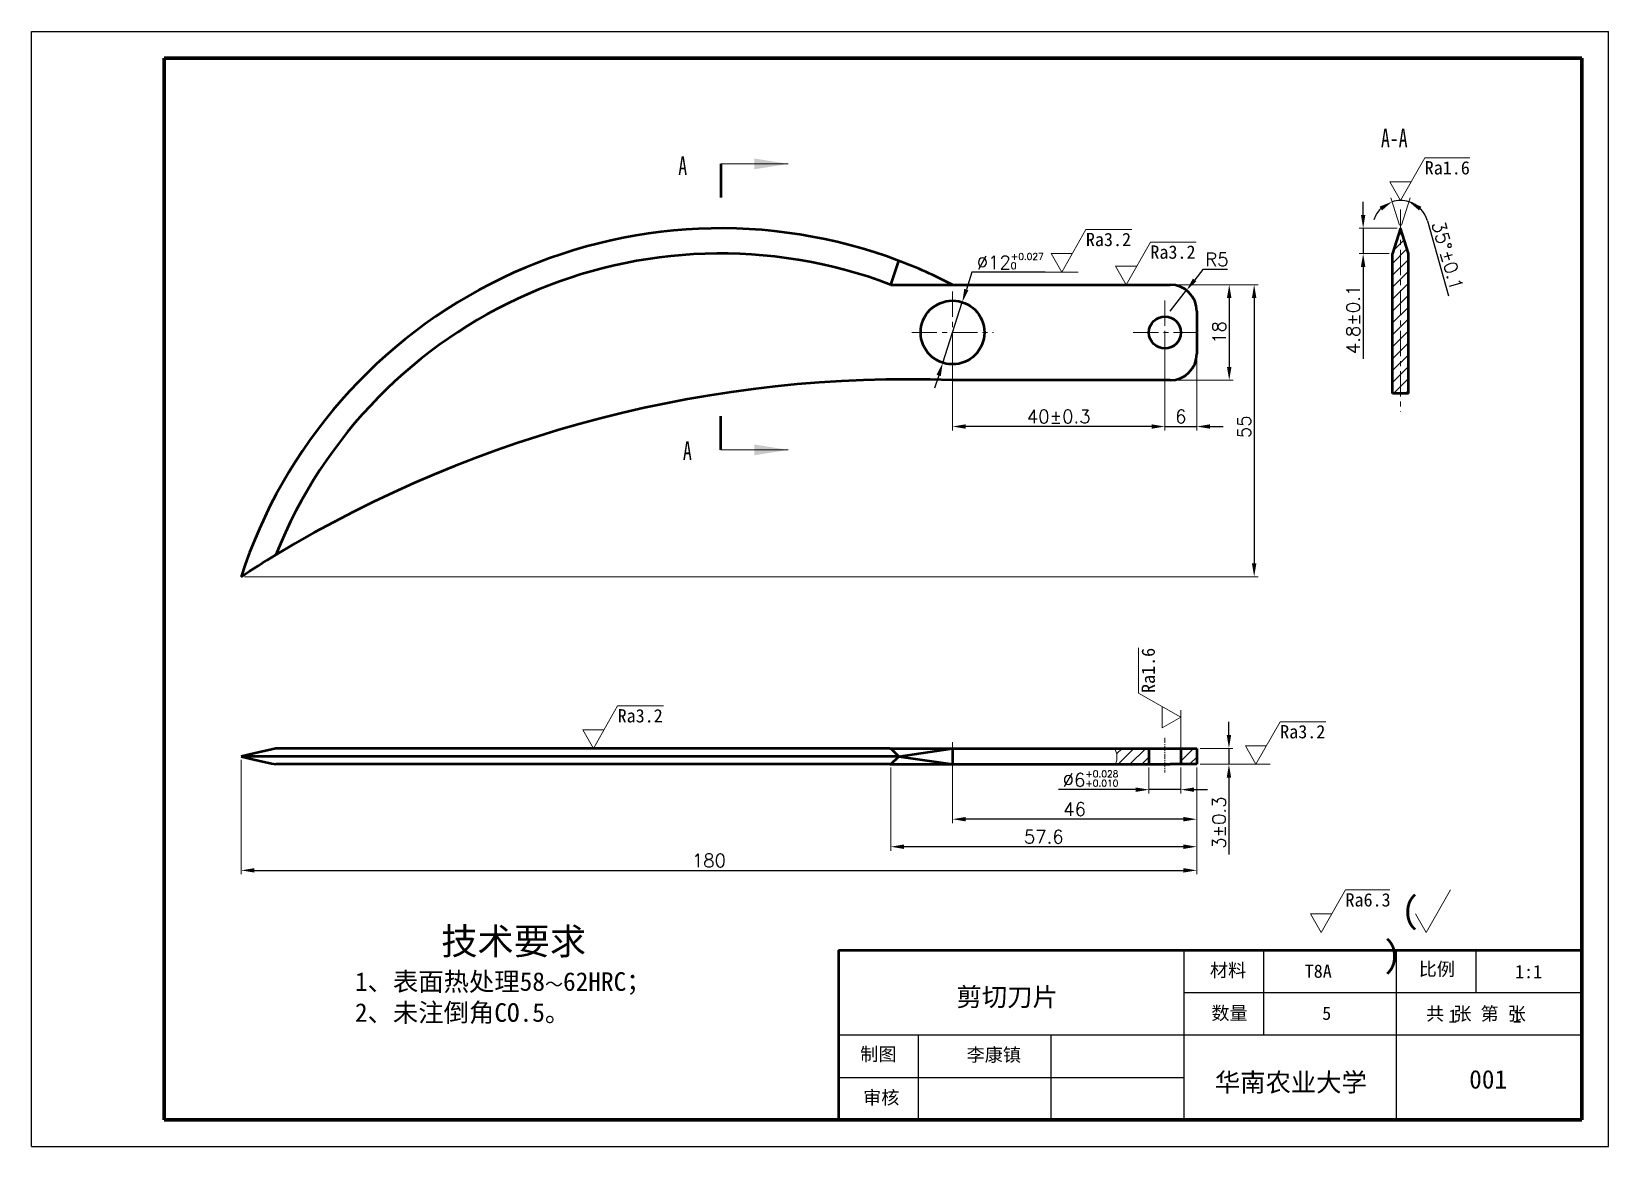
# Model space of a CAD drawing. Header units: millimetres. Extents: x 680 to 977, y 516 to 726.
import ezdxf

# ---------------------------------------------------------------- set-up
doc = ezdxf.new("R2010")
doc.units = ezdxf.units.MM
doc.header["$LTSCALE"] = 0.3
doc.linetypes.add('CENTER', pattern=[50.8, 31.75, -6.35, 6.35, -6.35])
for name, color, linetype, lineweight in [('剖面线', 190, 'Continuous', 18), ('尺寸线', 6, 'Continuous', 18), ('尺寸线 @ 1', 6, 'Continuous', 18), ('文字', 6, 'Continuous', 18), ('文字 @ 1', 6, 'Continuous', 18), ('粗实线', 7, 'Continuous', 50), ('粗实线 @ 1', 7, 'Continuous', 50), ('细实线', 3, 'Continuous', 18), ('细点画线', 1, 'CENTER', 18)]:
    doc.layers.add(name, color=color, linetype=linetype, lineweight=lineweight)
doc.styles.add('SLDTEXTSTYLE5', font='TXT', dxfattribs={"width": 0.7})
doc.styles.add('我的样式', font='romans.shx', dxfattribs={"height": 2.5, "bigfont": 'chineset.shx'})
doc.dimstyles.new('我的样式', dxfattribs={"dimtxt": 2.5, "dimasz": 2.5, "dimexe": 0.75, "dimexo": 0.625, "dimtad": 1, "dimdec": 1, "dimdsep": 46, "dimtxsty": '我的样式', "dimcen": 2.5, "dimclrd": 256, "dimclre": 256, "dimclrt": 256, "dimadec": 0, "dimazin": 0, "dimtp": 0.018, "dimtm": 0.018, "dimtfac": 1, "dimtdec": 1, "dimtmove": 0, "dimatfit": 3, "dimfxl": 1, "dimlwd": 25, "dimlwe": 18, "dimarcsym": 0})

# ---------------------------------------------------------------- blocks, each defined once
blk = doc.blocks.new('*D11')
at = {"layer": 'Defpoints', "color": 0, "transparency": 16777216}
for p in [(894.5, 678.66), (894.5, 660.66), (905.61, 660.66)]:
    blk.add_point(p, dxfattribs=at)
at = {"layer": '尺寸线', "linetype": 'Continuous', "lineweight": 18, "transparency": 16777216}
for p, q in [((895.13, 678.66), (906.36, 678.66)), ((895.13, 660.66), (906.36, 660.66))]:
    blk.add_line(p, q, dxfattribs=at)
at = {"layer": '尺寸线', "linetype": 'Continuous', "lineweight": 25, "transparency": 16777216}
blk.add_line((905.61, 676.16), (905.61, 663.16), dxfattribs=at)
at = {"layer": '尺寸线', "transparency": 16777216}
for points in [[(905.19, 676.16), (906.03, 676.16), (905.61, 678.66)], [(905.19, 663.16), (906.03, 663.16), (905.61, 660.66)]]:
    blk.add_solid(points, dxfattribs=at)
at = {"layer": '尺寸线', "transparency": 16777216, "insert": (903.73, 669.66), "char_height": 2.5, "attachment_point": 5, "rotation": 90, "style": '我的样式'}
blk.add_mtext('18', dxfattribs=at)
blk = doc.blocks.new('*D12')
at = {"layer": 'Defpoints', "color": 0, "transparency": 16777216}
for p in [(894.5, 678.66), (719.5, 623.66), (910.31, 623.66)]:
    blk.add_point(p, dxfattribs=at)
at = {"layer": '尺寸线', "linetype": 'Continuous', "lineweight": 18, "transparency": 16777216}
for p, q in [((895.13, 678.66), (911.06, 678.66)), ((720.13, 623.66), (911.06, 623.66))]:
    blk.add_line(p, q, dxfattribs=at)
at = {"layer": '尺寸线', "linetype": 'Continuous', "lineweight": 25, "transparency": 16777216}
blk.add_line((910.31, 676.16), (910.31, 626.16), dxfattribs=at)
at = {"layer": '尺寸线', "transparency": 16777216}
for points in [[(909.89, 676.16), (910.73, 676.16), (910.31, 678.66)], [(909.89, 626.16), (910.73, 626.16), (910.31, 623.66)]]:
    blk.add_solid(points, dxfattribs=at)
at = {"layer": '尺寸线', "transparency": 16777216, "insert": (908.44, 651.9), "char_height": 2.5, "attachment_point": 5, "rotation": 90, "style": '我的样式'}
blk.add_mtext('55', dxfattribs=at)
blk = doc.blocks.new('*D13')
at = {"layer": 'Defpoints', "color": 0, "transparency": 16777216}
for p in [(719.5, 589.82), (899.5, 588.32), (899.5, 568.35)]:
    blk.add_point(p, dxfattribs=at)
at = {"layer": '尺寸线', "linetype": 'Continuous', "lineweight": 18, "transparency": 16777216}
for p, q in [((719.5, 589.19), (719.5, 567.6)), ((899.5, 587.69), (899.5, 567.6))]:
    blk.add_line(p, q, dxfattribs=at)
at = {"layer": '尺寸线', "linetype": 'Continuous', "lineweight": 25, "transparency": 16777216}
blk.add_line((722, 568.35), (897, 568.35), dxfattribs=at)
at = {"layer": '尺寸线', "transparency": 16777216}
for points in [[(722, 568.76), (722, 567.93), (719.5, 568.35)], [(897, 568.76), (897, 567.93), (899.5, 568.35)]]:
    blk.add_solid(points, dxfattribs=at)
at = {"layer": '尺寸线', "transparency": 16777216, "insert": (807.62, 570.22), "char_height": 2.5, "attachment_point": 5, "style": '我的样式'}
blk.add_mtext('{\\Fromans,chineset|c134;180}', dxfattribs=at)
blk = doc.blocks.new('*D14')
at = {"layer": 'Defpoints', "color": 0, "transparency": 16777216}
for p in [(899.5, 591.32), (899.5, 588.32), (905.56, 588.32)]:
    blk.add_point(p, dxfattribs=at)
at = {"layer": '尺寸线', "linetype": 'Continuous', "lineweight": 25, "transparency": 16777216}
for p, q in [((905.56, 593.82), (905.56, 596.32)), ((905.56, 591.32), (905.56, 588.32)), ((905.56, 585.82), (905.56, 571.35))]:
    blk.add_line(p, q, dxfattribs=at)
at = {"layer": '尺寸线', "linetype": 'Continuous', "lineweight": 18, "transparency": 16777216}
for p, q in [((900.13, 591.32), (906.31, 591.32)), ((900.13, 588.32), (906.31, 588.32))]:
    blk.add_line(p, q, dxfattribs=at)
at = {"layer": '尺寸线', "transparency": 16777216}
for points in [[(905.15, 593.82), (905.98, 593.82), (905.56, 591.32)], [(905.15, 585.82), (905.98, 585.82), (905.56, 588.32)]]:
    blk.add_solid(points, dxfattribs=at)
at = {"layer": '尺寸线', "transparency": 16777216, "insert": (903.69, 577.33), "char_height": 2.5, "attachment_point": 5, "rotation": 90, "style": '我的样式'}
blk.add_mtext('{\\Fromans,chineset|c134;3%%P0.3}', dxfattribs=at)
blk = doc.blocks.new('*D15')
at = {"layer": 'Defpoints', "color": 0, "transparency": 16777216}
for p in [(937.33, 694.51), (937.87, 689.28), (937.87, 689.28), (936.37, 684.52), (939.37, 684.52)]:
    blk.add_point(p, dxfattribs=at)
at = {"layer": '尺寸线', "linetype": 'Continuous', "lineweight": 18, "transparency": 16777216}
for p, q in [((937.68, 689.88), (936.06, 695.01)), ((938.06, 689.88), (939.67, 695.01))]:
    blk.add_line(p, q, dxfattribs=at)
at = {"layer": '尺寸线', "linetype": 'Continuous', "lineweight": 25, "transparency": 16777216}
blk.add_line((942.93, 690.71), (946.91, 676.56), dxfattribs=at)
for start, end in [(135.0043, 162.5086), (72.5, 107.5), (15.7234, 72.5), (17.4914, 44.9957)]:
    blk.add_arc((937.87, 689.28), 5.26, start, end, dxfattribs=at)
at = {"layer": '尺寸线', "transparency": 16777216}
for points in [[(933.93, 693.36), (934.37, 692.64), (936.29, 694.3)], [(941.37, 692.64), (941.8, 693.36), (939.45, 694.3)]]:
    blk.add_solid(points, dxfattribs=at)
at = {"layer": '尺寸线', "transparency": 16777216, "insert": (946.73, 684.14), "char_height": 2.5, "attachment_point": 5, "rotation": 285.7234, "style": '我的样式'}
blk.add_mtext('{\\Fromans,chineset|c134;35°%%P0.1}', dxfattribs=at)
blk = doc.blocks.new('*D16')
at = {"layer": 'Defpoints', "color": 0, "transparency": 16777216}
for p in [(937.87, 689.28), (930.84, 684.52), (936.37, 684.52)]:
    blk.add_point(p, dxfattribs=at)
at = {"layer": '尺寸线', "linetype": 'Continuous', "lineweight": 25, "transparency": 16777216}
for p, q in [((930.84, 691.78), (930.84, 694.28)), ((930.84, 689.28), (930.84, 684.52)), ((930.84, 682.02), (930.84, 664.7))]:
    blk.add_line(p, q, dxfattribs=at)
at = {"layer": '尺寸线', "linetype": 'Continuous', "lineweight": 18, "transparency": 16777216}
for p, q in [((937.24, 689.28), (930.09, 689.28)), ((935.74, 684.52), (930.09, 684.52))]:
    blk.add_line(p, q, dxfattribs=at)
at = {"layer": '尺寸线', "transparency": 16777216}
for points in [[(930.42, 691.78), (931.25, 691.78), (930.84, 689.28)], [(930.42, 682.02), (931.25, 682.02), (930.84, 684.52)]]:
    blk.add_solid(points, dxfattribs=at)
at = {"layer": '尺寸线', "transparency": 16777216, "insert": (928.96, 672.11), "char_height": 2.5, "attachment_point": 5, "rotation": 90, "style": '我的样式'}
blk.add_mtext('{\\Fromans,chineset|c134;4.8%%P0.1}', dxfattribs=at)
blk = doc.blocks.new('*D17')
at = {"layer": 'Defpoints', "color": 0, "transparency": 16777216}
for p in [(890.5, 588.32), (896.5, 588.32), (896.5, 583.55)]:
    blk.add_point(p, dxfattribs=at)
at = {"layer": '尺寸线', "linetype": 'Continuous', "lineweight": 18, "transparency": 16777216}
for p, q in [((890.5, 587.69), (890.5, 582.8)), ((896.5, 587.69), (896.5, 582.8))]:
    blk.add_line(p, q, dxfattribs=at)
at = {"layer": '尺寸线', "linetype": 'Continuous', "lineweight": 25, "transparency": 16777216}
for p, q in [((888, 583.55), (873.48, 583.55)), ((896.5, 583.55), (890.5, 583.55)), ((899, 583.55), (901.5, 583.55))]:
    blk.add_line(p, q, dxfattribs=at)
at = {"layer": '尺寸线', "transparency": 16777216}
for points in [[(888, 583.96), (888, 583.13), (890.5, 583.55)], [(899, 583.96), (899, 583.13), (896.5, 583.55)]]:
    blk.add_solid(points, dxfattribs=at)
at = {"layer": '尺寸线', "transparency": 16777216, "insert": (879.49, 585.63), "char_height": 2.5, "attachment_point": 5, "style": '我的样式'}
blk.add_mtext('{\\Fromans,chineset|c134;%%C6\\H0.5x;\\S+0.028^ +0.010;}', dxfattribs=at)
blk = doc.blocks.new('*D18')
at = {"layer": 'Defpoints', "color": 0, "transparency": 16777216}
for p in [(841.85, 588.32), (899.5, 588.32), (841.85, 572.8)]:
    blk.add_point(p, dxfattribs=at)
at = {"layer": '尺寸线', "linetype": 'Continuous', "lineweight": 18, "transparency": 16777216}
for p, q in [((841.85, 587.69), (841.85, 572.05)), ((899.5, 587.69), (899.5, 572.05))]:
    blk.add_line(p, q, dxfattribs=at)
at = {"layer": '尺寸线', "linetype": 'Continuous', "lineweight": 25, "transparency": 16777216}
blk.add_line((897, 572.8), (844.35, 572.8), dxfattribs=at)
at = {"layer": '尺寸线', "transparency": 16777216}
for points in [[(844.35, 573.22), (844.35, 572.38), (841.85, 572.8)], [(897, 573.22), (897, 572.38), (899.5, 572.8)]]:
    blk.add_solid(points, dxfattribs=at)
at = {"layer": '尺寸线', "transparency": 16777216, "insert": (870.68, 574.68), "char_height": 2.5, "attachment_point": 5, "style": '我的样式'}
blk.add_mtext('57.6', dxfattribs=at)
blk = doc.blocks.new('*D19')
at = {"layer": 'Defpoints', "color": 0, "transparency": 16777216}
for p in [(853.5, 588.32), (899.5, 588.32), (853.5, 577.98)]:
    blk.add_point(p, dxfattribs=at)
at = {"layer": '尺寸线', "linetype": 'Continuous', "lineweight": 18, "transparency": 16777216}
for p, q in [((853.5, 587.69), (853.5, 577.23)), ((899.5, 587.69), (899.5, 577.23))]:
    blk.add_line(p, q, dxfattribs=at)
at = {"layer": '尺寸线', "linetype": 'Continuous', "lineweight": 25, "transparency": 16777216}
blk.add_line((897, 577.98), (856, 577.98), dxfattribs=at)
at = {"layer": '尺寸线', "transparency": 16777216}
for points in [[(856, 578.4), (856, 577.57), (853.5, 577.98)], [(897, 578.4), (897, 577.57), (899.5, 577.98)]]:
    blk.add_solid(points, dxfattribs=at)
at = {"layer": '尺寸线', "transparency": 16777216, "insert": (876.5, 579.86), "char_height": 2.5, "attachment_point": 5, "style": '我的样式'}
blk.add_mtext('46', dxfattribs=at)
blk = doc.blocks.new('*D20')
at = {"layer": 'Defpoints', "color": 0, "transparency": 16777216}
for p in [(893.5, 669.66), (899.5, 665.66), (899.5, 651.94)]:
    blk.add_point(p, dxfattribs=at)
at = {"layer": '尺寸线', "linetype": 'Continuous', "lineweight": 18, "transparency": 16777216}
for p, q in [((893.5, 669.03), (893.5, 651.19)), ((899.5, 665.03), (899.5, 651.19))]:
    blk.add_line(p, q, dxfattribs=at)
at = {"layer": '尺寸线', "linetype": 'Continuous', "lineweight": 25, "transparency": 16777216}
for p, q in [((891, 651.94), (888.5, 651.94)), ((893.5, 651.94), (899.5, 651.94)), ((902, 651.94), (904.5, 651.94))]:
    blk.add_line(p, q, dxfattribs=at)
at = {"layer": '尺寸线', "transparency": 16777216}
for points in [[(891, 652.36), (891, 651.53), (893.5, 651.94)], [(902, 652.36), (902, 651.53), (899.5, 651.94)]]:
    blk.add_solid(points, dxfattribs=at)
at = {"layer": '尺寸线', "transparency": 16777216, "insert": (896.5, 653.82), "char_height": 2.5, "attachment_point": 5, "style": '我的样式'}
blk.add_mtext('6', dxfattribs=at)
blk = doc.blocks.new('*D21')
at = {"layer": 'Defpoints', "color": 0, "transparency": 16777216}
for p in [(853.5, 669.66), (893.5, 669.03), (853.5, 651.94)]:
    blk.add_point(p, dxfattribs=at)
at = {"layer": '尺寸线', "linetype": 'Continuous', "lineweight": 18, "transparency": 16777216}
for p, q in [((853.5, 669.03), (853.5, 651.19)), ((893.5, 668.41), (893.5, 651.19))]:
    blk.add_line(p, q, dxfattribs=at)
at = {"layer": '尺寸线', "linetype": 'Continuous', "lineweight": 25, "transparency": 16777216}
blk.add_line((891, 651.94), (856, 651.94), dxfattribs=at)
at = {"layer": '尺寸线', "transparency": 16777216}
for points in [[(856, 652.36), (856, 651.53), (853.5, 651.94)], [(891, 652.36), (891, 651.53), (893.5, 651.94)]]:
    blk.add_solid(points, dxfattribs=at)
at = {"layer": '尺寸线', "transparency": 16777216, "insert": (873.5, 653.82), "char_height": 2.5, "attachment_point": 5, "style": '我的样式'}
blk.add_mtext('{\\Fromans,chineset|c134;40%%P0.3}', dxfattribs=at)
blk = doc.blocks.new('*D22')
at = {"layer": 'Defpoints', "color": 0, "transparency": 16777216}
for p in [(855.34, 675.37), (851.66, 663.95)]:
    blk.add_point(p, dxfattribs=at)
at = {"layer": '尺寸线', "linetype": 'Continuous', "lineweight": 25, "transparency": 16777216}
for p, q in [((857.16, 681.03), (856.11, 677.75)), ((870.94, 681.03), (857.16, 681.03)), ((851.66, 663.95), (855.34, 675.37)), ((850.89, 661.57), (850.13, 659.19))]:
    blk.add_line(p, q, dxfattribs=at)
at = {"layer": '尺寸线', "transparency": 16777216}
for points in [[(855.71, 677.88), (856.5, 677.62), (855.34, 675.37)], [(850.5, 661.69), (851.29, 661.44), (851.66, 663.95)]]:
    blk.add_solid(points, dxfattribs=at)
at = {"layer": '尺寸线', "transparency": 16777216, "insert": (864.37, 683.11), "char_height": 2.5, "attachment_point": 5, "style": '我的样式'}
blk.add_mtext('{\\Fromans,chineset|c134;∅12\\H0.5x;\\S+0.027^ 0;}', dxfattribs=at)
blk = doc.blocks.new('*D23')
at = {"layer": 'Defpoints', "color": 0, "transparency": 16777216}
for p in [(897.57, 677.6), (894.5, 673.66)]:
    blk.add_point(p, dxfattribs=at)
at = {"layer": '尺寸线', "linetype": 'Continuous', "lineweight": 25, "transparency": 16777216}
for p, q in [((900.65, 681.55), (899.11, 679.57)), ((905.32, 681.55), (900.65, 681.55)), ((894.5, 673.66), (897.57, 677.6))]:
    blk.add_line(p, q, dxfattribs=at)
at = {"layer": '尺寸线', "transparency": 16777216}
blk.add_solid([(898.78, 679.83), (899.44, 679.32), (897.57, 677.6)], dxfattribs=at)
at = {"layer": '尺寸线', "transparency": 16777216, "insert": (903.3, 683.42), "char_height": 2.5, "attachment_point": 5, "style": '我的样式'}
blk.add_mtext('{\\Fromans,chineset|c134;R5}', dxfattribs=at)
blk = doc.blocks.new('Ra3.2')
at = {"layer": '尺寸线'}
for p, q in [((0, 0), (4.56, 8)), ((4.56, 8), (13.19, 8)), ((-2, 3.5), (2, 3.5)), ((0, 0), (-2, 3.5))]:
    blk.add_line(p, q, dxfattribs=at)
at = {"layer": '尺寸线 @ 1', "insert": (4.56, 7.39), "char_height": 2.5, "attachment_point": 1, "style": '我的样式'}
blk.add_mtext_dynamic_manual_height_columns('{\\f@SimSun|b0|i0|c134|p2;Ra3.2}', width=5.0807, gutter_width=12.5, heights=[0], dxfattribs=at)
blk = doc.blocks.new('其余6.3')
at = {"layer": '尺寸线'}
for p, q in [((-33.07, 5.23), (-28.51, 13.23)), ((-28.51, 13.23), (-20.17, 13.23)), ((-13.33, 5.23), (-8.76, 13.23)), ((-35.07, 8.73), (-31.07, 8.73)), ((-33.07, 5.23), (-35.07, 8.73)), ((-13.33, 5.23), (-15.33, 8.73))]:
    blk.add_line(p, q, dxfattribs=at)
at = {"layer": '尺寸线 @ 1', "attachment_point": 1, "style": '我的样式'}
for s, width, insert, char_height in [('{\\fSimSun|b0|i0|c134|p2;Ra6.3}', 5.0807, (-28.51, 12.62), 2.5), ('{\\fSimSun|b0|i0|c134|p2; \\fSTSong|b0|i0|c134|p2;(    )}', 20.1828, (-21.43, 11.96), 5)]:
    blk.add_mtext_dynamic_manual_height_columns(s, width=width, gutter_width=12.5, heights=[0], dxfattribs=dict(at, insert=insert, char_height=char_height))
blk = doc.blocks.new('Ra1.6')
at = {"layer": '尺寸线'}
for p, q in [((0, 0), (4.56, 8)), ((4.56, 8), (13.08, 8)), ((-2, 3.5), (2, 3.5)), ((0, 0), (-2, 3.5))]:
    blk.add_line(p, q, dxfattribs=at)
at = {"layer": '尺寸线 @ 1', "insert": (4.56, 7.39), "char_height": 2.5, "attachment_point": 1, "style": '我的样式'}
blk.add_mtext_dynamic_manual_height_columns('{\\f@SimSun|b0|i0|c134|p2;Ra1.6}', width=5.0807, gutter_width=12.5, heights=[0], dxfattribs=at)

msp = doc.modelspace()

# ---------------------------------------------------------------- hatches: boundary and pattern name
at = {"layer": '剖面线'}
h = msp.add_hatch(dxfattribs=at)
h.set_pattern_fill('ANSI31', color=256, scale=0.5)
h.paths.add_polyline_path([(939.37, 684.52), (937.87, 689.28), (936.37, 684.52), (936.37, 658.14), (939.37, 658.14)])
edge = h.paths.add_edge_path()
edge.add_line((890.5, 591.32), (884.08, 591.32))
edge.add_spline(control_points=[(884.08, 591.32), (884.28, 590.83), (884.61, 589.84), (884.38, 588.83), (884.22, 588.32)], knot_values=[0.68049, 0.68049, 0.68049, 0.68049, 2.213223, 3.791804, 3.791804, 3.791804, 3.791804], degree=3, periodic=0)
edge.add_line((884.22, 588.32), (890.5, 588.32))
edge.add_line((890.5, 588.32), (890.5, 591.32))
h.paths.add_polyline_path([(899.5, 591.32), (896.5, 591.32), (896.5, 588.32), (899.5, 588.32)])

# ---------------------------------------------------------------- linework, layer by layer
at = {"color": 3, "lineweight": -3}
for p, q in [((680.04, 516.34), (680.04, 726.34)), ((680.04, 726.34), (977.04, 726.34)), ((977.04, 516.34), (977.04, 726.34)), ((897.04, 553.34), (897.04, 521.34)), ((912.04, 553.34), (912.04, 537.34)), ((937.04, 553.34), (937.04, 521.34)), ((952.04, 553.34), (952.04, 545.34)), ((897.04, 545.34), (972.04, 545.34)), ((832.04, 537.34), (972.04, 537.34)), ((847.04, 537.34), (847.04, 521.34)), ((872.04, 537.34), (872.04, 521.34)), ((832.04, 529.34), (897.04, 529.34)), ((680.04, 516.34), (977.04, 516.34))]:
    msp.add_line(p, q, dxfattribs=at)
at = {"lineweight": 70}
for p, q in [((705.04, 521.34), (705.04, 721.34)), ((705.04, 721.34), (972.04, 721.34)), ((972.04, 521.34), (972.04, 721.34)), ((705.04, 521.34), (972.04, 521.34))]:
    msp.add_line(p, q, dxfattribs=at)
at = {"lineweight": 50}
for q in [(972.04, 553.34), (832.04, 521.34)]:
    msp.add_line((832.04, 553.34), q, dxfattribs=at)
at = {"layer": '尺寸线'}
for p, q in [((870.94, 681.03), (877.19, 681.03)), ((896.5, 591.32), (896.5, 598.55)), ((906.31, 588.32), (913.3, 588.32))]:
    msp.add_line(p, q, dxfattribs=at)
at = {"layer": '粗实线'}
for p, q in [((809.84, 701.41), (809.84, 695.06)), ((937.87, 689.28), (936.37, 684.52)), ((939.37, 684.52), (937.87, 689.28)), ((841.85, 678.66), (843.36, 683.18)), ((936.37, 658.14), (936.37, 684.52)), ((939.37, 658.14), (939.37, 684.52)), ((841.85, 678.66), (894.5, 678.66)), ((899.5, 673.66), (899.5, 665.66)), ((894.5, 660.66), (853.5, 660.66)), ((939.37, 658.14), (936.37, 658.14)), ((809.84, 647.55), (809.84, 653.9)), ((841.68, 591.32), (726.04, 591.32)), ((841.68, 591.32), (853.5, 591.32)), ((843.36, 589.82), (841.85, 591.32)), ((843.36, 589.82), (853.5, 591.32)), ((853.5, 591.32), (853.5, 588.32)), ((853.5, 591.32), (894.5, 591.32)), ((890.5, 591.32), (890.5, 588.32)), ((894.5, 591.32), (899.5, 591.32)), ((896.5, 591.32), (896.5, 588.32)), ((899.5, 591.32), (899.5, 588.32)), ((843.36, 589.82), (719.5, 589.82)), ((841.68, 588.32), (726.04, 588.32)), ((841.68, 588.32), (853.5, 588.32)), ((841.85, 588.32), (843.36, 589.82)), ((843.36, 589.82), (853.5, 588.32)), ((853.5, 588.32), (894.5, 588.32)), ((899.5, 588.32), (894.5, 588.32))]:
    msp.add_line(p, q, dxfattribs=at)
for centre, radius in [((853.5, 669.66), 6), ((893.5, 669.66), 3)]:
    msp.add_circle(centre, radius, dxfattribs=at)
for centre, radius, start, end in [((809.84, 594.28), 95, 69.3444, 161.9882), ((809.84, 594.28), 90.24, 69.2253, 158.2286), ((809.84, 594.28), 95, 62.643, 69.3444), ((894.5, 673.66), 5, 0, 90), ((894.5, 665.66), 5, 270, 0), ((844.85, 430.82), 230, 87.8458, 121.1038)]:
    msp.add_arc(centre, radius, start, end, dxfattribs=at)
for points in [[(719.5, 623.66), (721.66, 625.06), (723.83, 626.42), (726.04, 627.75)], [(726.04, 591.32), (723.83, 590.83), (721.66, 590.33), (719.5, 589.82)], [(719.5, 589.82), (721.66, 589.31), (723.83, 588.81), (726.04, 588.32)]]:
    msp.add_open_spline(points, degree=3, dxfattribs=at)
at = {"layer": '细实线'}
for p, q in [((809.84, 701.41), (822.54, 701.41)), ((809.84, 647.55), (822.54, 647.55))]:
    msp.add_line(p, q, dxfattribs=at)
msp.add_open_spline([(884.08, 591.32), (884.28, 590.83), (884.61, 589.84), (884.38, 588.83), (884.22, 588.32)], degree=3, knots=[0.68049, 0.68049, 0.68049, 0.68049, 2.213223, 3.791804, 3.791804, 3.791804, 3.791804], dxfattribs=at)
for points in [[(822.54, 701.41), (816.19, 702.43), (816.19, 700.4)], [(822.54, 647.55), (816.19, 648.56), (816.19, 646.53)]]:
    msp.add_solid(points, dxfattribs=at)
at = {"layer": '细点画线', "ltscale": 0.5}
for p, q in [((937.87, 692.85), (937.87, 654.73)), ((853.5, 677.35), (853.5, 661.96)), ((893.5, 675.66), (893.5, 663.66)), ((845.81, 669.66), (861.19, 669.66)), ((887.5, 669.66), (899.5, 669.66)), ((853.5, 592.48), (853.5, 587.69))]:
    msp.add_line(p, q, dxfattribs=at)
at = {"layer": '细点画线', "ltscale": 0.1}
msp.add_line((893.5, 593.29), (893.5, 586.79), dxfattribs=at)

# ---------------------------------------------------------------- block references
at = {"layer": '尺寸线'}
for name, p in [('Ra1.6', (937.87, 694.54)), ('Ra3.2', (874.06, 681.03)), ('Ra3.2', (886.2, 678.66)), ('Ra3.2', (785.86, 591.32)), ('Ra3.2', (910.65, 588.32)), ('其余6.3', (956.02, 551.42))]:
    msp.add_blockref(name, p, dxfattribs=at)
at = {"layer": '尺寸线', "rotation": 90}
msp.add_blockref('Ra1.6', (896.5, 597.19), dxfattribs=at)

# ---------------------------------------------------------------- texts
at = {"layer": '文字', "char_height": 3.5, "attachment_point": 1, "style": 'SLDTEXTSTYLE5'}
for s, insert in [('{\\f@SimSun|b0|i0|c0|p2;A\\f@SimSun|b0|i0|c134|p2;-A}', (934.2, 708.05)), ('{\\f@SimSun|b0|i0|c0|p2;A}', (801.85, 702.81)), ('{\\f@SimSun|b0|i0|c0|p2;A}', (802.73, 649.17))]:
    msp.add_mtext(s, dxfattribs=dict(at, insert=insert))
at = {"layer": '文字 @ 1', "insert": (740.95, 557.49), "char_height": 2.5, "attachment_point": 1, "style": '我的样式'}
msp.add_mtext_dynamic_manual_height_columns('\\pi16.258;{\\fSimSun|b0|i0|c134|p2;\\H2x;技术要求\\Fromans,chineset|c134;\\H0.7x;\\P\\pi0;\\f@SimSun|b0|i0|c134|p2;1\\fSimSun|b0|i0|c134|p2;、表面热处理58\\H0.71429x;～\\H1.4x;62HRC；\\P2、未注倒角CO.5。}', width=60.3216, gutter_width=12.5, heights=[0], dxfattribs=at)
at = {"layer": '粗实线 @ 1', "color": 4, "lineweight": -3, "attachment_point": 1, "style": '我的样式'}
for s, width, insert, char_height in [('{\\fSimSun|b0|i0|c134|p2;材料}', 15, (901.98, 550.81), 2.5), ('{\\fSimSun|b0|i0|c134|p2;T8A}', 15, (919.83, 550.61), 2.5), ('{\\fSimSun|b0|i0|c134|p2;比例}', 15, (941.31, 551), 2.5), ('{\\fSimSun|b0|i0|c134|p2;1:1}', 15, (959.44, 550.52), 2.5), ('{\\fSimSun|b0|i0|c134|p2;剪切刀片}', 21.2636, (854.24, 546.26), 3.5), ('{\\fSimSun|b0|i0|c134|p2;数量}', 15, (902.26, 542.71), 2.5), ('{\\fSimSun|b0|i0|c134|p2;5}', 15, (923.13, 542.69), 2.5), ('\\pi14.278;{\\fSimSun|b0|i0|c134|p2;共\\Fromans,chineset|c134; \\fSimSun|b0|i0|c134|p2;张\\Fromans,chineset|c134; \\fSimSun|b0|i0|c134|p2;第\\Fromans,chineset|c134; \\fSimSun|b0|i0|c134|p2;张}', 50, (928.43, 542.6), 2.5), ('{\\fSimSun|b0|i0|c134|p2;1}', 15, (946.87, 542.15), 2.5), ('{\\fSimSun|b0|i0|c134|p2;1}', 15, (958.96, 542.19), 2.5), ('{\\fSimSun|b0|i0|c134|p2;制图}', 15, (836.12, 534.98), 2.5), ('{\\fSimSun|b0|i0|c134|p2;李康镇}', 15, (856.16, 534.86), 2.5), ('{\\fSimSun|b0|i0|c134|p2;华南农业大学}', 29.8029, (902.9, 530.18), 3.5), ('{\\fSimSun|b0|i0|c134|p2;001}', 16.1237, (950.81, 530.74), 3.5), ('{\\fSimSun|b0|i0|c134|p2;审核}', 15, (836.66, 526.82), 2.5)]:
    msp.add_mtext_dynamic_manual_height_columns(s, width=width, gutter_width=12.5, heights=[0], dxfattribs=dict(at, insert=insert, char_height=char_height))

# ---------------------------------------------------------------- dimensions: what is measured, and where the dimension line sits
at = {"layer": '尺寸线'}
dim = msp.add_angular_dim_2l(base=(937.33, 694.51), line1=((939.37, 684.52), (937.87, 689.28)), line2=((937.87, 689.28), (936.37, 684.52)), text='{\\Fromans,chineset|c134;<>%%P0.1}', dimstyle='我的样式', dxfattribs=at)
dim.commit()
dim.dimension.update_dxf_attribs({"geometry": '*D15', "text_midpoint": (946.73, 684.14)})
for base, p1, p2, text, picture, middle in [((930.84, 684.52), (937.87, 689.28), (936.37, 684.52), '{\\Fromans,chineset|c134;<>%%P0.1}', '*D16', (928.96, 672.11)), ((905.56, 588.32), (899.5, 591.32), (899.5, 588.32), '{\\Fromans,chineset|c134;<>%%P0.3}', '*D14', (903.69, 577.33))]:
    dim = msp.add_linear_dim(base=base, p1=p1, p2=p2, angle=90, text=text, dimstyle='我的样式', dxfattribs=at)
    dim.commit()
    dim.dimension.update_dxf_attribs({"geometry": picture, "text_midpoint": middle})
dim = msp.add_diameter_dim_2p(p1=(851.66, 663.95), p2=(855.34, 675.37), text='{\\Fromans,chineset|c134;<>\\H0.5x;\\S+0.027^ 0;}', dimstyle='我的样式', override={"dimtih": 1, "dimtoh": 1}, dxfattribs=at)
dim.commit()
dim.dimension.update_dxf_attribs({"geometry": '*D22', "text_midpoint": (864.37, 681.03), "dimtype": 163})
dim = msp.add_radius_dim(center=(894.5, 673.66), mpoint=(897.57, 677.6), text='{\\Fromans,chineset|c134;<>}', dimstyle='我的样式', override={"dimtih": 1, "dimtoh": 1}, dxfattribs=at)
dim.commit()
dim.dimension.update_dxf_attribs({"geometry": '*D23', "text_midpoint": (903.3, 683.42)})
dim = msp.add_linear_dim(base=(910.31, 623.66), p1=(894.5, 678.66), p2=(719.5, 623.66), angle=90, dimstyle='我的样式', dxfattribs=at)
dim.commit()
dim.dimension.update_dxf_attribs({"geometry": '*D12', "text_midpoint": (910.31, 651.9), "dimtype": 160})
dim = msp.add_linear_dim(base=(905.61, 660.66), p1=(894.5, 678.66), p2=(894.5, 660.66), angle=90, dimstyle='我的样式', dxfattribs=at)
dim.commit()
dim.dimension.update_dxf_attribs({"geometry": '*D11', "text_midpoint": (903.73, 669.66)})
dim = msp.add_linear_dim(base=(853.5, 651.94), p1=(893.5, 669.03), p2=(853.5, 669.66), text='{\\Fromans,chineset|c134;<>%%P0.3}', dimstyle='我的样式', dxfattribs=at)
dim.commit()
dim.dimension.update_dxf_attribs({"geometry": '*D21', "text_midpoint": (873.5, 653.82)})
dim = msp.add_linear_dim(base=(899.5, 651.94), p1=(893.5, 669.66), p2=(899.5, 665.66), dimstyle='我的样式', dxfattribs=at)
dim.commit()
dim.dimension.update_dxf_attribs({"geometry": '*D20', "text_midpoint": (896.5, 653.82)})
for base, p1, p2, text, picture, middle in [((899.5, 568.35), (719.5, 589.82), (899.5, 588.32), '{\\Fromans,chineset|c134;<>}', '*D13', (807.62, 568.35)), ((896.5, 583.55), (890.5, 588.32), (896.5, 588.32), '{\\Fromans,chineset|c134;%%C<>\\H0.5x;\\S+0.028^ +0.010;}', '*D17', (879.49, 583.55))]:
    dim = msp.add_linear_dim(base=base, p1=p1, p2=p2, text=text, dimstyle='我的样式', dxfattribs=at)
    dim.commit()
    dim.dimension.update_dxf_attribs({"geometry": picture, "text_midpoint": middle, "dimtype": 160})
for base, p1, p2, picture, middle in [((841.8533, 572.8003), (899.5004, 588.3162), (841.8533, 588.3162), '*D18', (870.6769, 572.8003)), ((853.5, 577.98), (899.5, 588.32), (853.5, 588.32), '*D19', (876.5, 577.98))]:
    dim = msp.add_linear_dim(base=base, p1=p1, p2=p2, dimstyle='我的样式', dxfattribs=at)
    dim.commit()
    dim.dimension.update_dxf_attribs({"geometry": picture, "text_midpoint": middle, "dimtype": 160})

doc.saveas('drawing.dxf')
